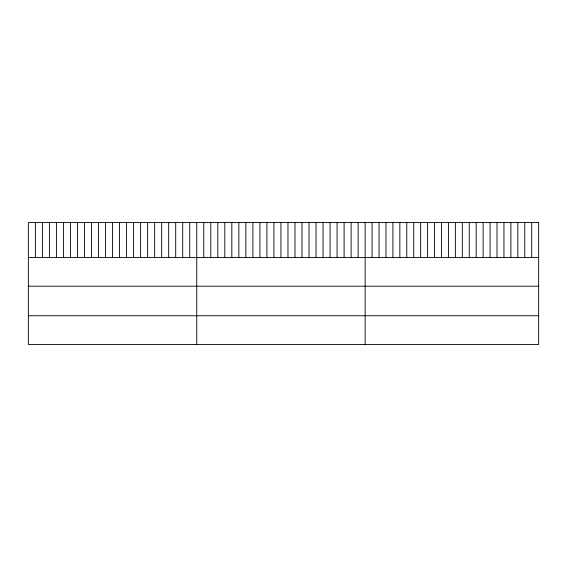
<?xml version="1.0" encoding="UTF-8"?>
<svg xmlns="http://www.w3.org/2000/svg" width="567" height="567" viewBox="0 0 567 567"><rect width="100%" height="100%" fill="white"/><g stroke="black" fill="none" stroke-linecap="round" stroke-linejoin="round"><path stroke-width="0.85" d="M28.35 257.496L538.65 257.496M28.35 286.193L538.65 286.193M28.35 315.755L538.65 315.755M531.711 222.555L531.711 257.496M524.773 222.555L524.773 257.496M517.827 222.555L517.827 257.496M510.888 222.555L510.888 257.496M503.95 222.555L503.95 257.496M497.011 222.555L497.011 257.496M490.072 222.555L490.072 257.496M483.127 222.555L483.127 257.496M476.188 222.555L476.188 257.496M469.249 222.555L469.249 257.496M462.311 222.555L462.311 257.496M455.372 222.555L455.372 257.496M448.426 222.555L448.426 257.496M441.487 222.555L441.487 257.496M434.549 222.555L434.549 257.496M427.61 222.555L427.61 257.496M420.671 222.555L420.671 257.496M413.726 222.555L413.726 257.496M406.787 222.555L406.787 257.496M399.848 222.555L399.848 257.496M392.91 222.555L392.91 257.496M385.971 222.555L385.971 257.496M379.025 222.555L379.025 257.496M372.087 222.555L372.087 257.496M365.148 222.555L365.148 344.445M358.131 222.555L358.131 257.496M351.115 222.555L351.115 257.496M344.098 222.555L344.098 257.496M337.082 222.555L337.082 257.496M330.065 222.555L330.065 257.496M323.048 222.555L323.048 257.496M316.032 222.555L316.032 257.496M309.015 222.555L309.015 257.496M301.998 222.555L301.998 257.496M294.982 222.555L294.982 257.496M287.965 222.555L287.965 257.496M280.948 222.555L280.948 257.496M273.932 222.555L273.932 257.496M266.915 222.555L266.915 257.496M259.899 222.555L259.899 257.496M252.882 222.555L252.882 257.496M245.865 222.555L245.865 257.496M238.849 222.555L238.849 257.496M231.832 222.555L231.832 257.496M224.815 222.555L224.815 257.496M217.799 222.555L217.799 257.496M210.782 222.555L210.782 257.496M203.766 222.555L203.766 257.496M196.749 222.555L196.749 344.445M189.732 222.555L189.732 257.496M182.716 222.555L182.716 257.496M175.699 222.555L175.699 257.496M168.683 222.555L168.683 257.496M161.666 222.555L161.666 257.496M154.649 222.555L154.649 257.496M147.633 222.555L147.633 257.496M140.616 222.555L140.616 257.496M133.599 222.555L133.599 257.496M126.583 222.555L126.583 257.496M119.566 222.555L119.566 257.496M112.55 222.555L112.55 257.496M105.533 222.555L105.533 257.496M98.516 222.555L98.516 257.496M91.5 222.555L91.5 257.496M84.483 222.555L84.483 257.496M77.466 222.555L77.466 257.496M70.45 222.555L70.45 257.496M63.433 222.555L63.433 257.496M56.416 222.555L56.416 257.496M49.4 222.555L49.4 257.496M42.383 222.555L42.383 257.496M35.367 222.555L35.367 257.496M538.65 222.555L28.35 222.555L28.35 344.445L538.65 344.445L538.65 222.555"/></g></svg>
